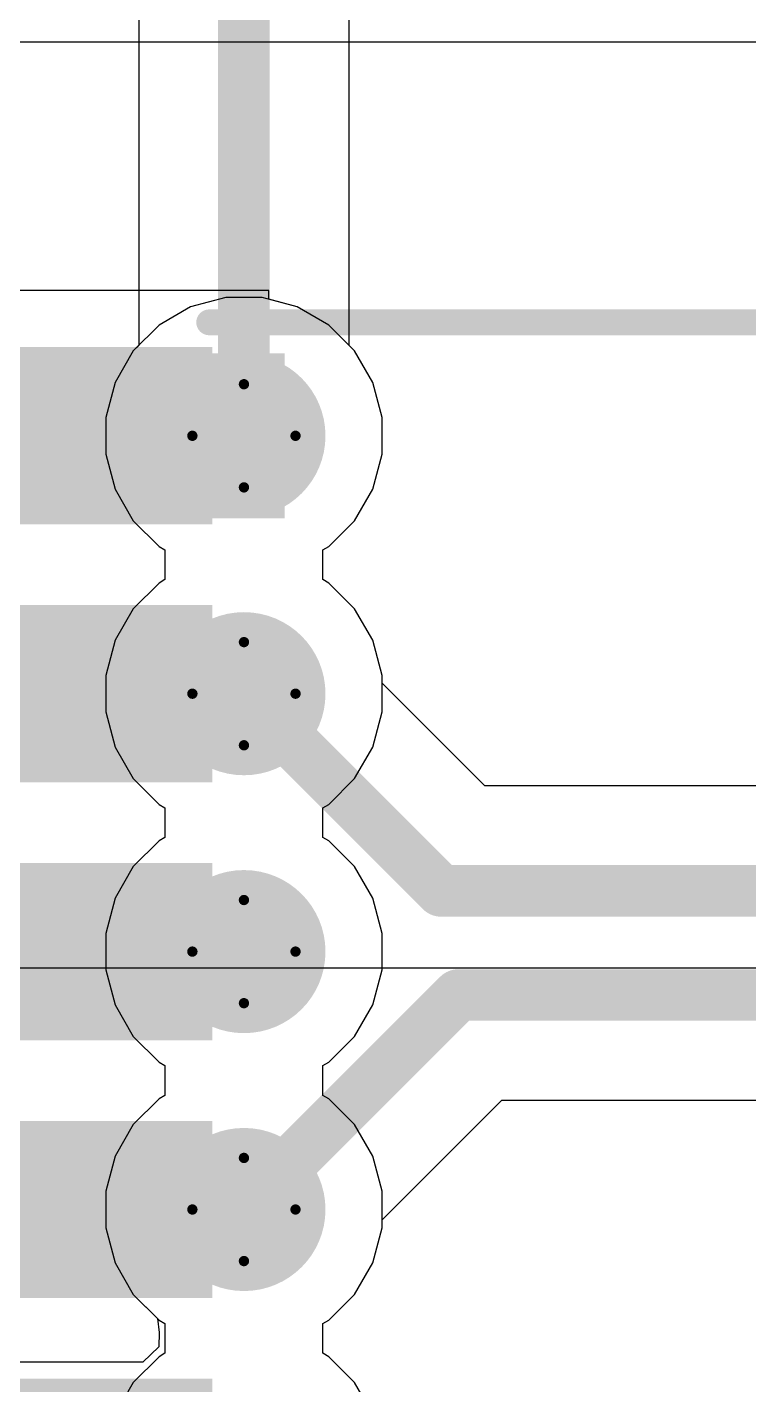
# Model space of a CAD drawing. Header units: inches. Extents: x -17.5 to 14.7, y -6.2 to 5.9.
# Drawn here: x 0.0664 to 0.2064, y 2.2534 to 2.5166 of the extents above; entities that cross this region are included whole.
import ezdxf

# ---------------------------------------------------------------- set-up
doc = ezdxf.new("R2010")
doc.units = ezdxf.units.IN
doc.header["$MEASUREMENT"] = 0
for name, color, linetype in [('Bottom Layer', 5, 'Continuous'), ('Bottom Solder', 6, 'Continuous'), ('Drill Drawing', 1, 'Continuous'), ('Ground Layer', 76, 'Continuous'), ('Power Layer', 16, 'Continuous'), ('Top Layer', 1, 'Continuous'), ('Top Overlay', 2, 'Continuous'), ('Top Paste', 8, 'Continuous'), ('Top Solder', 216, 'Continuous'), ('Via Holes', 16, 'Continuous')]:
    doc.layers.add(name, color=color, linetype=linetype)

# ---------------------------------------------------------------- blocks, each defined once
blk = doc.blocks.new('SOIC_14_69')
at = {"layer": 'Top Layer'}
for points in [[(-0.13819, 0.13681), (-0.13819, 0.16319), (-0.07441, 0.16319), (-0.07441, 0.13681)], [(-0.13819, 0.08681), (-0.13819, 0.11319), (-0.07441, 0.11319), (-0.07441, 0.08681)], [(-0.13819, 0.03681), (-0.13819, 0.06319), (-0.07441, 0.06319), (-0.07441, 0.03681)], [(-0.13819, -0.01319), (-0.13819, 0.01319), (-0.07441, 0.01319), (-0.07441, -0.01319)]]:
    blk.add_hatch(color=1, dxfattribs=at).paths.add_polyline_path(points)
at = {"layer": 'Top Overlay'}
blk.add_hatch(color=2, dxfattribs=at).paths.add_polyline_path([(-0.07037, 0.134), (-0.05637, 0.134), (-0.05637, 0.166), (-0.07037, 0.166)])
at = {"layer": 'Top Paste'}
for points in [[(-0.13819, 0.13681), (-0.13819, 0.16319), (-0.07441, 0.16319), (-0.07441, 0.13681)], [(-0.13819, 0.08681), (-0.13819, 0.11319), (-0.07441, 0.11319), (-0.07441, 0.08681)], [(-0.13819, 0.03681), (-0.13819, 0.06319), (-0.07441, 0.06319), (-0.07441, 0.03681)], [(-0.13819, -0.01319), (-0.13819, 0.01319), (-0.07441, 0.01319), (-0.07441, -0.01319)]]:
    blk.add_hatch(color=8, dxfattribs=at).paths.add_polyline_path(points)
at = {"layer": 'Top Solder'}
for points in [[(-0.14219, 0.13281), (-0.14219, 0.16719), (-0.07041, 0.16719), (-0.07041, 0.13281)], [(-0.14219, 0.08281), (-0.14219, 0.11719), (-0.07041, 0.11719), (-0.07041, 0.08281)], [(-0.14219, 0.03281), (-0.14219, 0.06719), (-0.07041, 0.06719), (-0.07041, 0.03281)], [(-0.14219, -0.01719), (-0.14219, 0.01719), (-0.07041, 0.01719), (-0.07041, -0.01719)], [(-0.14219, -0.06719), (-0.14219, -0.03281), (-0.07041, -0.03281), (-0.07041, -0.06719)]]:
    blk.add_hatch(color=216, dxfattribs=at).paths.add_polyline_path(points)
at = {"layer": 'Top Overlay'}
blk.add_lwpolyline([(-0.071, 0.172, 0.005, 0.005, 0), (0.074, 0.172, 0.005, 0.005, 0)], format="xyseb", dxfattribs=at)
blk.add_lwpolyline([(-0.07225, 0.172, 0.0025, 0.0025, 1), (-0.06975, 0.172, 0.0025, 0.0025, 1)], format="xyseb", close=True, dxfattribs=at)

msp = doc.modelspace()

# ---------------------------------------------------------------- hatches: boundary and pattern name
at = {"layer": 'Bottom Layer'}
h = msp.add_hatch(color=5, dxfattribs=at)
edge = h.paths.add_edge_path()
edge.add_arc((0.10847, 2.43739), 0.01181, 0, 360)
h = msp.add_hatch(color=5, dxfattribs=at)
edge = h.paths.add_edge_path()
edge.add_arc((0.10847, 2.38739), 0.01181, 0, 360)
h = msp.add_hatch(color=5, dxfattribs=at)
edge = h.paths.add_edge_path()
edge.add_arc((0.10847, 2.33739), 0.01181, 0, 360)
h = msp.add_hatch(color=5, dxfattribs=at)
edge = h.paths.add_edge_path()
edge.add_arc((0.10847, 2.28739), 0.01181, 0, 360)
at = {"layer": 'Bottom Solder'}
h = msp.add_hatch(color=6, dxfattribs=at)
edge = h.paths.add_edge_path()
edge.add_arc((0.10847, 2.43739), 0.01581, 0, 360)
h = msp.add_hatch(color=6, dxfattribs=at)
edge = h.paths.add_edge_path()
edge.add_arc((0.10847, 2.38739), 0.01581, 0, 360)
h = msp.add_hatch(color=6, dxfattribs=at)
edge = h.paths.add_edge_path()
edge.add_arc((0.10847, 2.33739), 0.01581, 0, 360)
h = msp.add_hatch(color=6, dxfattribs=at)
edge = h.paths.add_edge_path()
edge.add_arc((0.10847, 2.28739), 0.01581, 0, 360)
at = {"layer": 'Ground Layer'}
h = msp.add_hatch(color=76, dxfattribs=at)
edge = h.paths.add_edge_path()
edge.add_arc((0.10847, 2.43739), 0.01181, 0, 360)
h = msp.add_hatch(color=76, dxfattribs=at)
edge = h.paths.add_edge_path()
edge.add_arc((0.10847, 2.38739), 0.01181, 0, 360)
h = msp.add_hatch(color=76, dxfattribs=at)
edge = h.paths.add_edge_path()
edge.add_arc((0.10847, 2.33739), 0.01181, 0, 360)
h = msp.add_hatch(color=76, dxfattribs=at)
edge = h.paths.add_edge_path()
edge.add_arc((0.10847, 2.28739), 0.01181, 0, 360)
at = {"layer": 'Power Layer'}
h = msp.add_hatch(color=16, dxfattribs=at)
edge = h.paths.add_edge_path()
edge.add_arc((0.10847, 2.43739), 0.01181, 0, 360)
h = msp.add_hatch(color=16, dxfattribs=at)
edge = h.paths.add_edge_path()
edge.add_arc((0.10847, 2.38739), 0.01181, 0, 360)
h = msp.add_hatch(color=16, dxfattribs=at)
edge = h.paths.add_edge_path()
edge.add_arc((0.10847, 2.33739), 0.01181, 0, 360)
h = msp.add_hatch(color=16, dxfattribs=at)
edge = h.paths.add_edge_path()
edge.add_arc((0.10847, 2.28739), 0.01181, 0, 360)
at = {"layer": 'Top Layer'}
for points in [[(0.06643, 2.44919), (0.06643, 2.42559), (0.10847, 2.42559), (0.10847, 2.44919)], [(0.06643, 2.39919), (0.06643, 2.37559), (0.10847, 2.37559), (0.10847, 2.39919)], [(0.06643, 2.34919), (0.06643, 2.32559), (0.10847, 2.32559), (0.10847, 2.34919)], [(0.06643, 2.29919), (0.06643, 2.27559), (0.10847, 2.27559), (0.10847, 2.29919)]]:
    msp.add_hatch(color=1, dxfattribs=at).paths.add_polyline_path(points)
h = msp.add_hatch(color=1, dxfattribs=at)
edge = h.paths.add_edge_path()
edge.add_arc((0.10847, 2.43739), 0.01181, 0, 360)
h = msp.add_hatch(color=1, dxfattribs=at)
edge = h.paths.add_edge_path()
edge.add_arc((0.10847, 2.38739), 0.01181, 0, 360)
h = msp.add_hatch(color=1, dxfattribs=at)
edge = h.paths.add_edge_path()
edge.add_arc((0.10847, 2.33739), 0.01181, 0, 360)
h = msp.add_hatch(color=1, dxfattribs=at)
edge = h.paths.add_edge_path()
edge.add_arc((0.10847, 2.28739), 0.01181, 0, 360)
at = {"layer": 'Top Solder'}
h = msp.add_hatch(color=216, dxfattribs=at)
edge = h.paths.add_edge_path()
edge.add_arc((0.10847, 2.43739), 0.01581, 0, 360)
h = msp.add_hatch(color=216, dxfattribs=at)
edge = h.paths.add_edge_path()
edge.add_arc((0.10847, 2.38739), 0.01581, 0, 360)
h = msp.add_hatch(color=216, dxfattribs=at)
edge = h.paths.add_edge_path()
edge.add_arc((0.10847, 2.33739), 0.01581, 0, 360)
h = msp.add_hatch(color=216, dxfattribs=at)
edge = h.paths.add_edge_path()
edge.add_arc((0.10847, 2.28739), 0.01581, 0, 360)
at = {"layer": 'Via Holes'}
h = msp.add_hatch(color=7, dxfattribs=at)
edge = h.paths.add_edge_path()
edge.add_arc((0.10847, 2.43739), 0.00591, 0, 360)
h = msp.add_hatch(color=7, dxfattribs=at)
edge = h.paths.add_edge_path()
edge.add_arc((0.10847, 2.38739), 0.00591, 0, 360)
h = msp.add_hatch(color=7, dxfattribs=at)
edge = h.paths.add_edge_path()
edge.add_arc((0.10847, 2.33739), 0.00591, 0, 360)
h = msp.add_hatch(color=7, dxfattribs=at)
edge = h.paths.add_edge_path()
edge.add_arc((0.10847, 2.28739), 0.00591, 0, 360)

# ---------------------------------------------------------------- linework, layer by layer
at = {"layer": 'Bottom Layer'}
for p, q in [((0.12886, 2.45492), (0.12886, 2.69284)), ((0.08808, 2.6844), (0.08808, 2.45492)), ((0.08701, 2.45386), (0.08348, 2.44774)), ((0.08808, 2.45492), (0.08701, 2.45386)), ((0.12992, 2.45386), (0.12886, 2.45492)), ((0.13345, 2.44774), (0.12992, 2.45386)), ((0.08348, 2.44774), (0.08166, 2.44092)), ((0.13528, 2.44092), (0.13345, 2.44774)), ((0.08166, 2.44092), (0.08166, 2.43386)), ((0.13528, 2.43386), (0.13528, 2.44092)), ((0.08166, 2.43386), (0.08348, 2.42704)), ((0.13345, 2.42704), (0.13528, 2.43386)), ((0.08348, 2.42704), (0.08701, 2.42093)), ((0.12992, 2.42093), (0.13345, 2.42704)), ((0.08701, 2.42093), (0.09201, 2.41594)), ((0.12493, 2.41594), (0.12992, 2.42093)), ((0.09201, 2.41594), (0.09315, 2.41528)), ((0.09315, 2.41528), (0.09315, 2.40951)), ((0.12379, 2.41528), (0.12493, 2.41594)), ((0.12379, 2.40951), (0.12379, 2.41528)), ((0.09201, 2.40885), (0.08701, 2.40386)), ((0.09315, 2.40951), (0.09201, 2.40885)), ((0.12493, 2.40885), (0.12379, 2.40951)), ((0.12992, 2.40386), (0.12493, 2.40885)), ((0.08701, 2.40386), (0.08348, 2.39774)), ((0.13345, 2.39774), (0.12992, 2.40386)), ((0.08348, 2.39774), (0.08166, 2.39092)), ((0.13528, 2.39092), (0.13345, 2.39774)), ((0.08166, 2.39092), (0.08166, 2.38386)), ((0.13528, 2.38942), (0.13528, 2.39092)), ((0.15516, 2.36954), (0.13528, 2.38942)), ((0.08166, 2.38386), (0.08348, 2.37704)), ((0.08348, 2.37704), (0.08701, 2.37093)), ((0.08701, 2.37093), (0.09201, 2.36594)), ((0.21058, 2.36954), (0.15516, 2.36954)), ((0.09201, 2.36594), (0.09315, 2.36528)), ((0.09315, 2.36528), (0.09315, 2.35951)), ((0.09201, 2.35885), (0.08701, 2.35386)), ((0.09315, 2.35951), (0.09201, 2.35885)), ((0.08701, 2.35386), (0.08348, 2.34774)), ((0.08348, 2.34774), (0.08166, 2.34092)), ((0.08166, 2.34092), (0.08166, 2.33386)), ((0.08166, 2.33386), (0.08348, 2.32704)), ((0.08348, 2.32704), (0.08701, 2.32093)), ((0.08701, 2.32093), (0.09201, 2.31594)), ((0.09201, 2.31594), (0.09315, 2.31528)), ((0.09315, 2.31528), (0.09315, 2.30951)), ((0.09201, 2.30885), (0.08701, 2.30386)), ((0.09315, 2.30951), (0.09201, 2.30885)), ((0.13528, 2.28537), (0.15849, 2.30858)), ((0.15849, 2.30858), (0.21374, 2.30858)), ((0.08701, 2.30386), (0.08348, 2.29774)), ((0.08348, 2.29774), (0.08166, 2.29092)), ((0.08166, 2.29092), (0.08166, 2.28386)), ((0.13528, 2.28386), (0.13528, 2.28537)), ((0.08166, 2.28386), (0.08348, 2.27704)), ((0.13345, 2.27704), (0.13528, 2.28386)), ((0.08348, 2.27704), (0.08701, 2.27093)), ((0.12992, 2.27093), (0.13345, 2.27704)), ((0.08701, 2.27093), (0.09168, 2.26626)), ((0.12493, 2.26594), (0.12992, 2.27093)), ((0.09168, 2.26626), (0.092, 2.26357)), ((0.12379, 2.26528), (0.12493, 2.26594)), ((0.12379, 2.25951), (0.12379, 2.26528)), ((0.092, 2.26357), (0.09199, 2.26077)), ((0.09199, 2.26077), (0.08886, 2.25779)), ((0.12493, 2.25885), (0.12379, 2.25951)), ((0.12992, 2.25386), (0.12493, 2.25885)), ((0.08886, 2.25779), (0.05026, 2.25779)), ((0.13345, 2.24774), (0.12992, 2.25386))]:
    msp.add_line(p, q, dxfattribs=at)
for points in [[(0.10847, 2.43739, 0.01, 0.01, 0), (0.10847, 2.69284, 0.01, 0.01, 0)], [(0.10847, 2.38739, 0.01, 0.01, 0), (0.14672, 2.34915, 0.01, 0.01, 0)], [(0.14672, 2.34915, 0.01, 0.01, 0), (0.43243, 2.34915, 0.01, 0.01, 0)], [(0.10847, 2.28739, 0.01, 0.01, 0), (0.15005, 2.32897, 0.01, 0.01, 0)], [(0.15005, 2.32897, 0.01, 0.01, 0), (0.42432, 2.32897, 0.01, 0.01, 0)]]:
    msp.add_lwpolyline(points, format="xyseb", dxfattribs=at)
for points in [[(0.10597, 2.43739, 0.005, 0.005, 1), (0.11097, 2.43739, 0.005, 0.005, 1)], [(0.10597, 2.38739, 0.005, 0.005, 1), (0.11097, 2.38739, 0.005, 0.005, 1)], [(0.14422, 2.34915, 0.005, 0.005, 1), (0.14922, 2.34915, 0.005, 0.005, 1)], [(0.14422, 2.34915, 0.005, 0.005, 1), (0.14922, 2.34915, 0.005, 0.005, 1)], [(0.14755, 2.32897, 0.005, 0.005, 1), (0.15255, 2.32897, 0.005, 0.005, 1)], [(0.14755, 2.32897, 0.005, 0.005, 1), (0.15255, 2.32897, 0.005, 0.005, 1)], [(0.10597, 2.28739, 0.005, 0.005, 1), (0.11097, 2.28739, 0.005, 0.005, 1)]]:
    msp.add_lwpolyline(points, format="xyseb", close=True, dxfattribs=at)
at = {"layer": 'Drill Drawing'}
for points in [[(0.09847, 2.43739, 0.002, 0.002, 0), (0.10847, 2.44739, 0.002, 0.002, 0)], [(0.10847, 2.44739, 0.002, 0.002, 0), (0.11847, 2.43739, 0.002, 0.002, 0)], [(0.09847, 2.43739, 0.002, 0.002, 0), (0.10847, 2.42739, 0.002, 0.002, 0)], [(0.10847, 2.42739, 0.002, 0.002, 0), (0.11847, 2.43739, 0.002, 0.002, 0)], [(0.09847, 2.38739, 0.002, 0.002, 0), (0.10847, 2.39739, 0.002, 0.002, 0)], [(0.10847, 2.39739, 0.002, 0.002, 0), (0.11847, 2.38739, 0.002, 0.002, 0)], [(0.09847, 2.38739, 0.002, 0.002, 0), (0.10847, 2.37739, 0.002, 0.002, 0)], [(0.10847, 2.37739, 0.002, 0.002, 0), (0.11847, 2.38739, 0.002, 0.002, 0)], [(0.09847, 2.33739, 0.002, 0.002, 0), (0.10847, 2.34739, 0.002, 0.002, 0)], [(0.10847, 2.34739, 0.002, 0.002, 0), (0.11847, 2.33739, 0.002, 0.002, 0)], [(0.09847, 2.33739, 0.002, 0.002, 0), (0.10847, 2.32739, 0.002, 0.002, 0)], [(0.10847, 2.32739, 0.002, 0.002, 0), (0.11847, 2.33739, 0.002, 0.002, 0)], [(0.09847, 2.28739, 0.002, 0.002, 0), (0.10847, 2.29739, 0.002, 0.002, 0)], [(0.10847, 2.29739, 0.002, 0.002, 0), (0.11847, 2.28739, 0.002, 0.002, 0)], [(0.09847, 2.28739, 0.002, 0.002, 0), (0.10847, 2.27739, 0.002, 0.002, 0)], [(0.10847, 2.27739, 0.002, 0.002, 0), (0.11847, 2.28739, 0.002, 0.002, 0)]]:
    msp.add_lwpolyline(points, format="xyseb", dxfattribs=at)
for points in [[(0.10797, 2.44739, 0.001, 0.001, 1), (0.10897, 2.44739, 0.001, 0.001, 1)], [(0.10797, 2.44739, 0.001, 0.001, 1), (0.10897, 2.44739, 0.001, 0.001, 1)], [(0.09797, 2.43739, 0.001, 0.001, 1), (0.09897, 2.43739, 0.001, 0.001, 1)], [(0.09797, 2.43739, 0.001, 0.001, 1), (0.09897, 2.43739, 0.001, 0.001, 1)], [(0.11797, 2.43739, 0.001, 0.001, 1), (0.11897, 2.43739, 0.001, 0.001, 1)], [(0.11797, 2.43739, 0.001, 0.001, 1), (0.11897, 2.43739, 0.001, 0.001, 1)], [(0.10797, 2.42739, 0.001, 0.001, 1), (0.10897, 2.42739, 0.001, 0.001, 1)], [(0.10797, 2.42739, 0.001, 0.001, 1), (0.10897, 2.42739, 0.001, 0.001, 1)], [(0.10797, 2.39739, 0.001, 0.001, 1), (0.10897, 2.39739, 0.001, 0.001, 1)], [(0.10797, 2.39739, 0.001, 0.001, 1), (0.10897, 2.39739, 0.001, 0.001, 1)], [(0.09797, 2.38739, 0.001, 0.001, 1), (0.09897, 2.38739, 0.001, 0.001, 1)], [(0.09797, 2.38739, 0.001, 0.001, 1), (0.09897, 2.38739, 0.001, 0.001, 1)], [(0.11797, 2.38739, 0.001, 0.001, 1), (0.11897, 2.38739, 0.001, 0.001, 1)], [(0.11797, 2.38739, 0.001, 0.001, 1), (0.11897, 2.38739, 0.001, 0.001, 1)], [(0.10797, 2.37739, 0.001, 0.001, 1), (0.10897, 2.37739, 0.001, 0.001, 1)], [(0.10797, 2.37739, 0.001, 0.001, 1), (0.10897, 2.37739, 0.001, 0.001, 1)], [(0.10797, 2.34739, 0.001, 0.001, 1), (0.10897, 2.34739, 0.001, 0.001, 1)], [(0.10797, 2.34739, 0.001, 0.001, 1), (0.10897, 2.34739, 0.001, 0.001, 1)], [(0.09797, 2.33739, 0.001, 0.001, 1), (0.09897, 2.33739, 0.001, 0.001, 1)], [(0.09797, 2.33739, 0.001, 0.001, 1), (0.09897, 2.33739, 0.001, 0.001, 1)], [(0.11797, 2.33739, 0.001, 0.001, 1), (0.11897, 2.33739, 0.001, 0.001, 1)], [(0.11797, 2.33739, 0.001, 0.001, 1), (0.11897, 2.33739, 0.001, 0.001, 1)], [(0.10797, 2.32739, 0.001, 0.001, 1), (0.10897, 2.32739, 0.001, 0.001, 1)], [(0.10797, 2.32739, 0.001, 0.001, 1), (0.10897, 2.32739, 0.001, 0.001, 1)], [(0.10797, 2.29739, 0.001, 0.001, 1), (0.10897, 2.29739, 0.001, 0.001, 1)], [(0.10797, 2.29739, 0.001, 0.001, 1), (0.10897, 2.29739, 0.001, 0.001, 1)], [(0.09797, 2.28739, 0.001, 0.001, 1), (0.09897, 2.28739, 0.001, 0.001, 1)], [(0.09797, 2.28739, 0.001, 0.001, 1), (0.09897, 2.28739, 0.001, 0.001, 1)], [(0.11797, 2.28739, 0.001, 0.001, 1), (0.11897, 2.28739, 0.001, 0.001, 1)], [(0.11797, 2.28739, 0.001, 0.001, 1), (0.11897, 2.28739, 0.001, 0.001, 1)], [(0.10797, 2.27739, 0.001, 0.001, 1), (0.10897, 2.27739, 0.001, 0.001, 1)], [(0.10797, 2.27739, 0.001, 0.001, 1), (0.10897, 2.27739, 0.001, 0.001, 1)]]:
    msp.add_lwpolyline(points, format="xyseb", close=True, dxfattribs=at)
at = {"layer": 'Ground Layer'}
for p, q in [((0.10494, 2.4642), (0.09812, 2.46238)), ((0.112, 2.4642), (0.10494, 2.4642)), ((0.11882, 2.46238), (0.112, 2.4642)), ((0.09812, 2.46238), (0.09201, 2.45885)), ((0.12493, 2.45885), (0.11882, 2.46238)), ((0.09201, 2.45885), (0.08701, 2.45386)), ((0.12992, 2.45386), (0.12493, 2.45885)), ((0.08701, 2.45386), (0.08348, 2.44774)), ((0.13345, 2.44774), (0.12992, 2.45386)), ((0.08348, 2.44774), (0.08166, 2.44092)), ((0.13528, 2.44092), (0.13345, 2.44774)), ((0.08166, 2.44092), (0.08166, 2.43386)), ((0.13528, 2.43386), (0.13528, 2.44092)), ((0.08166, 2.43386), (0.08348, 2.42704)), ((0.13345, 2.42704), (0.13528, 2.43386)), ((0.08348, 2.42704), (0.08701, 2.42093)), ((0.12992, 2.42093), (0.13345, 2.42704)), ((0.08701, 2.42093), (0.09201, 2.41594)), ((0.12493, 2.41594), (0.12992, 2.42093)), ((0.09201, 2.41594), (0.09315, 2.41528)), ((0.09315, 2.41528), (0.09315, 2.40951)), ((0.12379, 2.41528), (0.12493, 2.41594)), ((0.12379, 2.40951), (0.12379, 2.41528)), ((0.09201, 2.40885), (0.08701, 2.40386)), ((0.09315, 2.40951), (0.09201, 2.40885)), ((0.12493, 2.40885), (0.12379, 2.40951)), ((0.12992, 2.40386), (0.12493, 2.40885)), ((0.08701, 2.40386), (0.08348, 2.39774)), ((0.13345, 2.39774), (0.12992, 2.40386)), ((0.08348, 2.39774), (0.08166, 2.39092)), ((0.13528, 2.39092), (0.13345, 2.39774)), ((0.08166, 2.39092), (0.08166, 2.38386)), ((0.13528, 2.38386), (0.13528, 2.39092)), ((0.08166, 2.38386), (0.08348, 2.37704)), ((0.13345, 2.37704), (0.13528, 2.38386)), ((0.08348, 2.37704), (0.08701, 2.37093)), ((0.12992, 2.37093), (0.13345, 2.37704)), ((0.08701, 2.37093), (0.09201, 2.36594)), ((0.12493, 2.36594), (0.12992, 2.37093)), ((0.09201, 2.36594), (0.09315, 2.36528)), ((0.09315, 2.36528), (0.09315, 2.35951)), ((0.12379, 2.36528), (0.12493, 2.36594)), ((0.12379, 2.35951), (0.12379, 2.36528)), ((0.09201, 2.35885), (0.08701, 2.35386)), ((0.09315, 2.35951), (0.09201, 2.35885)), ((0.12493, 2.35885), (0.12379, 2.35951)), ((0.12992, 2.35386), (0.12493, 2.35885)), ((0.08701, 2.35386), (0.08348, 2.34774)), ((0.13345, 2.34774), (0.12992, 2.35386)), ((0.08348, 2.34774), (0.08166, 2.34092)), ((0.13528, 2.34092), (0.13345, 2.34774)), ((0.08166, 2.34092), (0.08166, 2.33386)), ((0.13528, 2.33386), (0.13528, 2.34092)), ((0.08166, 2.33386), (0.08348, 2.32704)), ((0.13345, 2.32704), (0.13528, 2.33386)), ((0.08348, 2.32704), (0.08701, 2.32093)), ((0.12992, 2.32093), (0.13345, 2.32704)), ((0.08701, 2.32093), (0.09201, 2.31594)), ((0.12493, 2.31594), (0.12992, 2.32093)), ((0.09201, 2.31594), (0.09315, 2.31528)), ((0.09315, 2.31528), (0.09315, 2.30951)), ((0.12379, 2.31528), (0.12493, 2.31594)), ((0.12379, 2.30951), (0.12379, 2.31528)), ((0.09201, 2.30885), (0.08701, 2.30386)), ((0.09315, 2.30951), (0.09201, 2.30885)), ((0.12493, 2.30885), (0.12379, 2.30951)), ((0.12992, 2.30386), (0.12493, 2.30885)), ((0.08701, 2.30386), (0.08348, 2.29774)), ((0.13345, 2.29774), (0.12992, 2.30386)), ((0.08348, 2.29774), (0.08166, 2.29092)), ((0.13528, 2.29092), (0.13345, 2.29774)), ((0.08166, 2.29092), (0.08166, 2.28386)), ((0.13528, 2.28386), (0.13528, 2.29092)), ((0.08166, 2.28386), (0.08348, 2.27704)), ((0.13345, 2.27704), (0.13528, 2.28386)), ((0.08348, 2.27704), (0.08701, 2.27093)), ((0.12992, 2.27093), (0.13345, 2.27704)), ((0.08701, 2.27093), (0.09201, 2.26594)), ((0.12493, 2.26594), (0.12992, 2.27093)), ((0.09201, 2.26594), (0.09315, 2.26528)), ((0.09315, 2.26528), (0.09315, 2.25951)), ((0.12379, 2.26528), (0.12493, 2.26594)), ((0.12379, 2.25951), (0.12379, 2.26528)), ((0.09201, 2.25885), (0.08701, 2.25386)), ((0.09315, 2.25951), (0.09201, 2.25885)), ((0.12493, 2.25885), (0.12379, 2.25951)), ((0.12992, 2.25386), (0.12493, 2.25885)), ((0.08701, 2.25386), (0.08348, 2.24774)), ((0.13345, 2.24774), (0.12992, 2.25386))]:
    msp.add_line(p, q, dxfattribs=at)
at = {"layer": 'Power Layer'}
for p, q in [((-0.06953, 2.51375), (0.34971, 2.51375)), ((0.10494, 2.4642), (0.09812, 2.46238)), ((0.112, 2.4642), (0.10494, 2.4642)), ((0.11882, 2.46238), (0.112, 2.4642)), ((0.09812, 2.46238), (0.09201, 2.45885)), ((0.12493, 2.45885), (0.11882, 2.46238)), ((0.09201, 2.45885), (0.08701, 2.45386)), ((0.12992, 2.45386), (0.12493, 2.45885)), ((0.08701, 2.45386), (0.08348, 2.44774)), ((0.13345, 2.44774), (0.12992, 2.45386)), ((0.08348, 2.44774), (0.08166, 2.44092)), ((0.13528, 2.44092), (0.13345, 2.44774)), ((0.08166, 2.44092), (0.08166, 2.43386)), ((0.13528, 2.43386), (0.13528, 2.44092)), ((0.08166, 2.43386), (0.08348, 2.42704)), ((0.13345, 2.42704), (0.13528, 2.43386)), ((0.08348, 2.42704), (0.08701, 2.42093)), ((0.12992, 2.42093), (0.13345, 2.42704)), ((0.08701, 2.42093), (0.09201, 2.41594)), ((0.12493, 2.41594), (0.12992, 2.42093)), ((0.09201, 2.41594), (0.09315, 2.41528)), ((0.09315, 2.41528), (0.09315, 2.40951)), ((0.12379, 2.41528), (0.12493, 2.41594)), ((0.12379, 2.40951), (0.12379, 2.41528)), ((0.09201, 2.40885), (0.08701, 2.40386)), ((0.09315, 2.40951), (0.09201, 2.40885)), ((0.12493, 2.40885), (0.12379, 2.40951)), ((0.12992, 2.40386), (0.12493, 2.40885)), ((0.08701, 2.40386), (0.08348, 2.39774)), ((0.13345, 2.39774), (0.12992, 2.40386)), ((0.08348, 2.39774), (0.08166, 2.39092)), ((0.13528, 2.39092), (0.13345, 2.39774)), ((0.08166, 2.39092), (0.08166, 2.38386)), ((0.13528, 2.38386), (0.13528, 2.39092)), ((0.08166, 2.38386), (0.08348, 2.37704)), ((0.13345, 2.37704), (0.13528, 2.38386)), ((0.08348, 2.37704), (0.08701, 2.37093)), ((0.12992, 2.37093), (0.13345, 2.37704)), ((0.08701, 2.37093), (0.09201, 2.36594)), ((0.12493, 2.36594), (0.12992, 2.37093)), ((0.09201, 2.36594), (0.09315, 2.36528)), ((0.09315, 2.36528), (0.09315, 2.35951)), ((0.12379, 2.36528), (0.12493, 2.36594)), ((0.12379, 2.35951), (0.12379, 2.36528)), ((0.09201, 2.35885), (0.08701, 2.35386)), ((0.09315, 2.35951), (0.09201, 2.35885)), ((0.12493, 2.35885), (0.12379, 2.35951)), ((0.12992, 2.35386), (0.12493, 2.35885)), ((0.08701, 2.35386), (0.08348, 2.34774)), ((0.13345, 2.34774), (0.12992, 2.35386)), ((0.08348, 2.34774), (0.08166, 2.34092)), ((0.13528, 2.34092), (0.13345, 2.34774)), ((0.08166, 2.34092), (0.08166, 2.33386)), ((0.13528, 2.33386), (0.13528, 2.34092)), ((0.08166, 2.33386), (0.08348, 2.32704)), ((0.13345, 2.32704), (0.13528, 2.33386)), ((0.08348, 2.32704), (0.08701, 2.32093)), ((0.12992, 2.32093), (0.13345, 2.32704)), ((0.08701, 2.32093), (0.09201, 2.31594)), ((0.12493, 2.31594), (0.12992, 2.32093)), ((0.09201, 2.31594), (0.09315, 2.31528)), ((0.09315, 2.31528), (0.09315, 2.30951)), ((0.12379, 2.31528), (0.12493, 2.31594)), ((0.12379, 2.30951), (0.12379, 2.31528)), ((0.09201, 2.30885), (0.08701, 2.30386)), ((0.09315, 2.30951), (0.09201, 2.30885)), ((0.12493, 2.30885), (0.12379, 2.30951)), ((0.12992, 2.30386), (0.12493, 2.30885)), ((0.08701, 2.30386), (0.08348, 2.29774)), ((0.13345, 2.29774), (0.12992, 2.30386)), ((0.08348, 2.29774), (0.08166, 2.29092)), ((0.13528, 2.29092), (0.13345, 2.29774)), ((0.08166, 2.29092), (0.08166, 2.28386)), ((0.13528, 2.28386), (0.13528, 2.29092)), ((0.08166, 2.28386), (0.08348, 2.27704)), ((0.13345, 2.27704), (0.13528, 2.28386)), ((0.08348, 2.27704), (0.08701, 2.27093)), ((0.12992, 2.27093), (0.13345, 2.27704)), ((0.08701, 2.27093), (0.09201, 2.26594)), ((0.12493, 2.26594), (0.12992, 2.27093)), ((0.09201, 2.26594), (0.09315, 2.26528)), ((0.09315, 2.26528), (0.09315, 2.25951)), ((0.12379, 2.26528), (0.12493, 2.26594)), ((0.12379, 2.25951), (0.12379, 2.26528)), ((0.09201, 2.25885), (0.08701, 2.25386)), ((0.09315, 2.25951), (0.09201, 2.25885)), ((0.12493, 2.25885), (0.12379, 2.25951)), ((0.12992, 2.25386), (0.12493, 2.25885)), ((0.08701, 2.25386), (0.08348, 2.24774)), ((0.13345, 2.24774), (0.12992, 2.25386))]:
    msp.add_line(p, q, dxfattribs=at)
at = {"layer": 'Top Layer'}
for p, q in [((0.11332, 2.46558), (0.01954, 2.46558)), ((0.11332, 2.46385), (0.11332, 2.46558)), ((0.11882, 2.46238), (0.11332, 2.46385)), ((0.12493, 2.45885), (0.11882, 2.46238)), ((0.12992, 2.45386), (0.12493, 2.45885)), ((0.13345, 2.44774), (0.12992, 2.45386)), ((0.13528, 2.44092), (0.13345, 2.44774)), ((0.13528, 2.43386), (0.13528, 2.44092)), ((0.13345, 2.42704), (0.13528, 2.43386)), ((0.12992, 2.42093), (0.13345, 2.42704)), ((0.12493, 2.41594), (0.12992, 2.42093)), ((0.12379, 2.41528), (0.12493, 2.41594)), ((0.12379, 2.40951), (0.12379, 2.41528)), ((0.12493, 2.40885), (0.12379, 2.40951)), ((0.12992, 2.40386), (0.12493, 2.40885)), ((0.13345, 2.39774), (0.12992, 2.40386)), ((0.13528, 2.39092), (0.13345, 2.39774)), ((0.13528, 2.38386), (0.13528, 2.39092)), ((0.13345, 2.37704), (0.13528, 2.38386)), ((0.12992, 2.37093), (0.13345, 2.37704)), ((0.12493, 2.36594), (0.12992, 2.37093)), ((0.12379, 2.36528), (0.12493, 2.36594)), ((0.12379, 2.35951), (0.12379, 2.36528)), ((0.12493, 2.35885), (0.12379, 2.35951)), ((0.12992, 2.35386), (0.12493, 2.35885)), ((0.13345, 2.34774), (0.12992, 2.35386)), ((0.13528, 2.34092), (0.13345, 2.34774)), ((0.13528, 2.33415), (0.13528, 2.34092)), ((2.10142, 2.33415), (-0.245, 2.33415)), ((0.23214, 2.33415), (0.13528, 2.33415))]:
    msp.add_line(p, q, dxfattribs=at)

# ---------------------------------------------------------------- block references
msp.add_blockref('SOIC_14_69', (0.17273, 2.28739))

doc.saveas('drawing.dxf')
